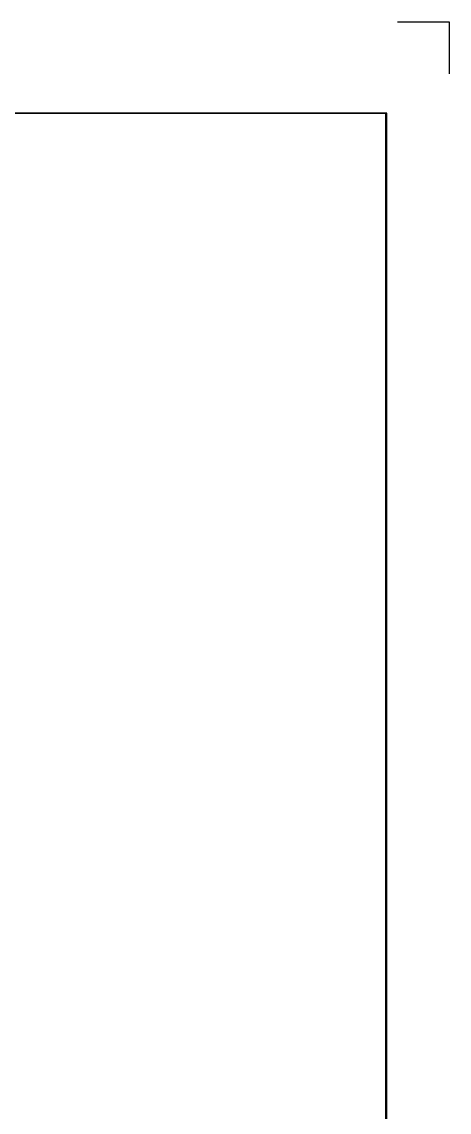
# Model space of a CAD drawing. Extents: x -256 to 8104, y -176 to 5714.
# Drawn here: x 7280 to 8104, y 3612 to 5714 of the extents above; entities that cross this region are included whole.
import ezdxf

# ---------------------------------------------------------------- set-up
doc = ezdxf.new("R2010")
doc.units = 0
doc.header["$LTSCALE"] = 30
doc.layers.get('0').update_dxf_attribs({"linetype": 'CONTINUOUS'})
doc.layers.add('curior-0Line', color=252, linetype='CONTINUOUS')

# ---------------------------------------------------------------- blocks, each defined once
blk = doc.blocks.new('URINAL_11')
at = {"color": 2}
for p, q in [((8004.1, 5714.2), (8104.1, 5714.2)), ((8004.1, 5714.2), (8104.1, 5714.2)), ((8004.1, 5714.2), (8104.1, 5714.2)), ((8104.1, 5714.2), (8104.1, 5614.2)), ((8104.1, 5714.2), (8104.1, 5614.2)), ((8104.1, 5714.2), (8104.1, 5614.2))]:
    blk.add_line(p, q, dxfattribs=at)
blk.add_lwpolyline([(-0.7, 5538.4), (7981.2, 5538.4), (7981.2, 0.1), (-0.7, 0.1)], close=True, dxfattribs=at)
at = {"layer": 'curior-0Line'}
blk.add_lwpolyline([(7984.1, 5538.4), (7251.6, 5538.4), (7251.6, 0.1), (7984.1, 0.1)], close=True, dxfattribs=at)

msp = doc.modelspace()

# ---------------------------------------------------------------- block references
msp.add_blockref('URINAL_11', (0, 0))

doc.saveas('drawing.dxf')
